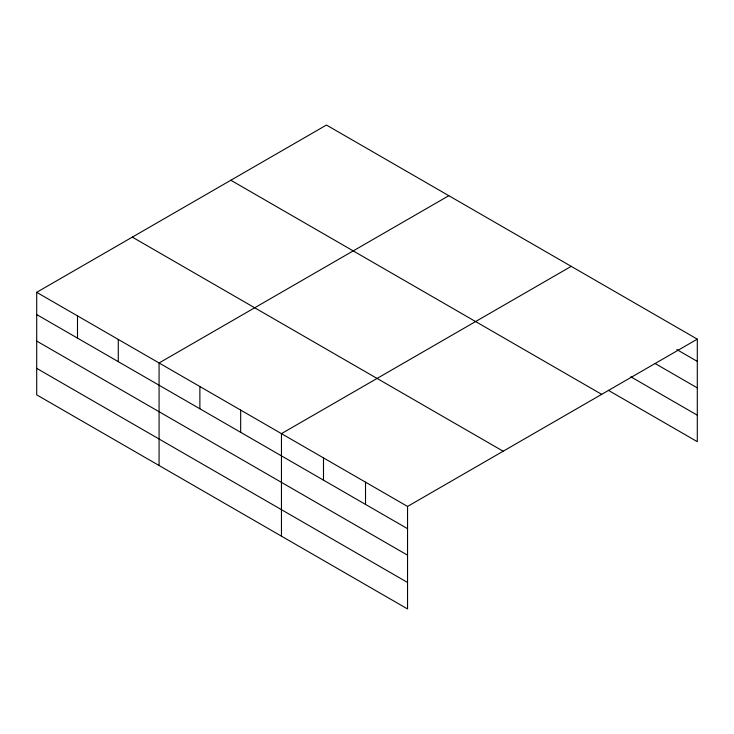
<?xml version="1.0" encoding="UTF-8"?>
<svg xmlns="http://www.w3.org/2000/svg" width="734" height="734" viewBox="0 0 734 734"><rect width="100%" height="100%" fill="white"/><g stroke="black" fill="none" stroke-linecap="round" stroke-linejoin="round"><path stroke-width="1.1" d="M407.544 555.17L407.544 506.432L36.7 292.325L36.7 394.855L407.544 608.954L407.544 555.17L36.7 341.062M608.358 390.323L697.3 441.675L697.3 339.145L326.456 125.046L36.7 292.325M448.832 195.694L159.076 362.981L159.076 465.503M571.208 266.35L281.461 433.638L281.461 536.159M407.544 506.432L697.3 339.145M676.776 349.54L697.3 361.385M655.269 363.614L697.3 387.882M630.836 376.808L697.3 415.178M230.834 180.243L601.678 394.351M132.322 237.128L503.166 451.226M36.7 314.565L407.544 528.673M36.7 368.358L407.544 582.466M365.523 482.174L365.523 504.414M323.492 457.906L323.492 480.146M240.669 410.086L240.669 432.326M199.877 386.534L199.877 408.774M118.284 339.429L118.284 361.669M77.492 315.877L77.492 338.117"/></g></svg>
